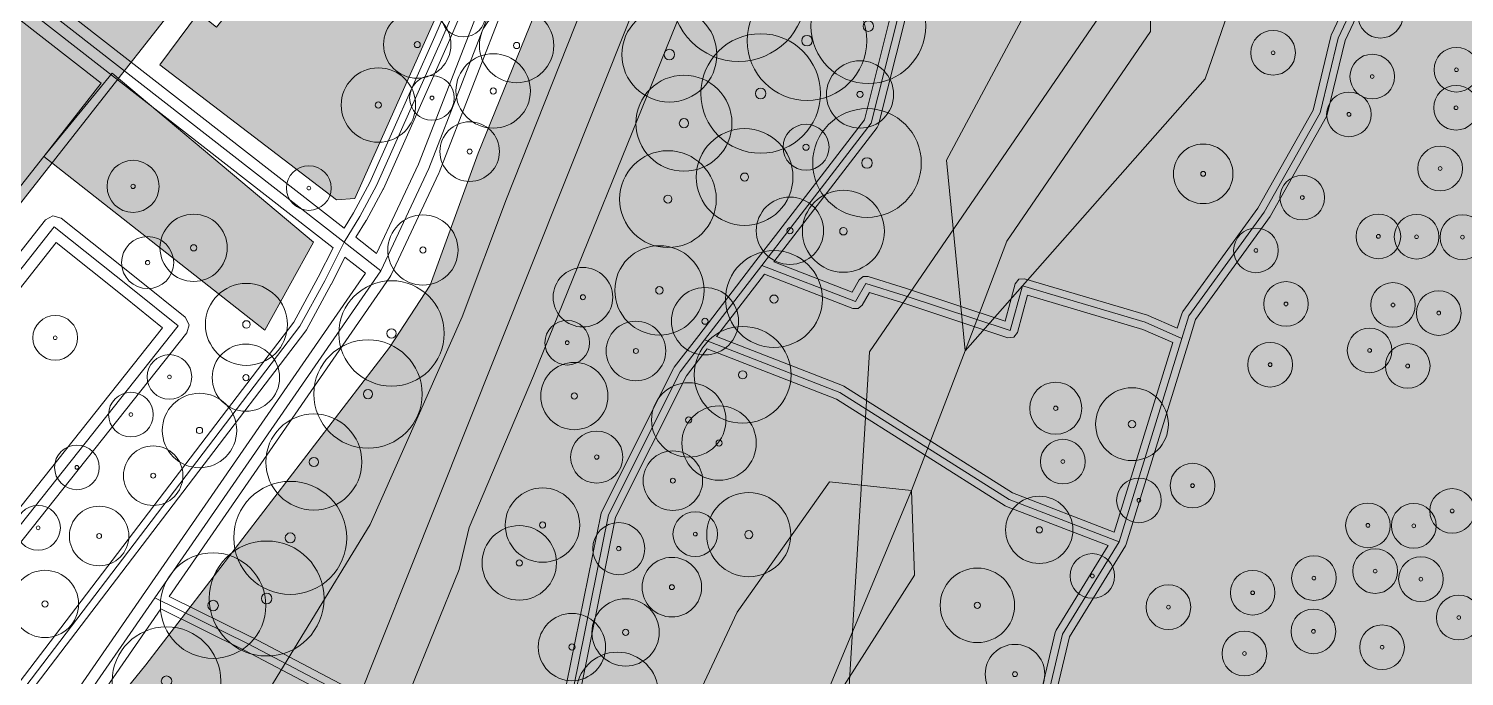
# Model space of a CAD drawing. Header units: metres. Extents: x -6 to 981, y -3 to 1020.
# Drawn here: x 130.5 to 323.4, y 775.9 to 862.9 of the extents above; entities that cross this region are included whole.
import ezdxf

# ---------------------------------------------------------------- set-up
doc = ezdxf.new("R2010")
doc.units = ezdxf.units.M
doc.header["$MEASUREMENT"] = 0
for name, color, linetype, lineweight, true_color in [('TPX_BUILDINGS', 7, 'CONTINUOUS', 0, 0x000000), ('TPX_BUILDINGS_HATCH', 7, 'CONTINUOUS', 0, 0xf0f0f0), ('TPX_BUILDINGS_SHADOWS_HATCH', 7, 'CONTINUOUS', 0, 0x000000), ('TPX_BUILDINGS_SHADOWS_OUTLINES', 7, 'CONTINUOUS', 0, 0x000000), ('TPX_CONTOUR_LINES_5M', 7, 'CONTINUOUS', 0, 0x969696), ('TPX_ROADS_AXES', 7, 'CONTINUOUS', 0, 0x323232), ('TPX_ROADS_CONTOURS', 7, 'CONTINUOUS', 0, 0x646464), ('TPX_VEGETATION_GREEN_SPACES', 7, 'CONTINUOUS', 0, 0x58ba48), ('TPX_VEGETATION_GREEN_SPACES_HATCH', 7, 'CONTINUOUS', 0, 0x58ba48), ('TPX_VEGETATION_TREES_INDIVIDUAL', 7, 'CONTINUOUS', 0, 0x136734), ('TPX_WATERWAYS', 7, 'CONTINUOUS', 0, 0x7aafdf), ('TPX_WATERWAYS_HATCH', 7, 'CONTINUOUS', 0, 0x7aafdf)]:
    doc.layers.add(name, color=color, linetype=linetype, lineweight=lineweight, true_color=true_color)

# ---------------------------------------------------------------- blocks, each defined once
blk = doc.blocks.new('TREETR008_CR090')
at = {"layer": 'TPX_VEGETATION_TREES_INDIVIDUAL'}
for radius in [9, 0.75]:
    blk.add_circle((0, 0, 0.0361), radius, dxfattribs=at)
blk = doc.blocks.new('TREETR007_CR064')
at = {"layer": 'TPX_VEGETATION_TREES_INDIVIDUAL'}
for radius in [6.37, 0.7083333333333334]:
    blk.add_circle((0, 0, 0.0361), radius, dxfattribs=at)
blk = doc.blocks.new('TREETR007_CR071')
at = {"layer": 'TPX_VEGETATION_TREES_INDIVIDUAL'}
for radius in [7.09, 0.7083333333333334]:
    blk.add_circle((0, 0, 0.0361), radius, dxfattribs=at)
blk = doc.blocks.new('TREETR006_CR071')
at = {"layer": 'TPX_VEGETATION_TREES_INDIVIDUAL'}
for radius in [7.08, 0.625]:
    blk.add_circle((0, 0, 0.0361), radius, dxfattribs=at)
blk = doc.blocks.new('TREETR007_CR077')
at = {"layer": 'TPX_VEGETATION_TREES_INDIVIDUAL'}
for radius in [7.72, 0.7083333333333334]:
    blk.add_circle((0, 0, 0.0361), radius, dxfattribs=at)
blk = doc.blocks.new('TREETR003_CR040')
at = {"layer": 'TPX_VEGETATION_TREES_INDIVIDUAL'}
for radius in [4, 0.3333333333333333]:
    blk.add_circle((0, 0, 0.0361), radius, dxfattribs=at)
blk = doc.blocks.new('TREETR007_CR076')
at = {"layer": 'TPX_VEGETATION_TREES_INDIVIDUAL'}
for radius in [7.59, 0.6666666666666666]:
    blk.add_circle((0, 0, 0.0361), radius, dxfattribs=at)
blk = doc.blocks.new('TREETR003_CR030')
at = {"layer": 'TPX_VEGETATION_TREES_INDIVIDUAL'}
for radius in [3, 0.25]:
    blk.add_circle((0, 0, 0.0361), radius, dxfattribs=at)
blk = doc.blocks.new('TREETR003_CR035')
at = {"layer": 'TPX_VEGETATION_TREES_INDIVIDUAL'}
for radius in [3.5, 0.2916666666666667]:
    blk.add_circle((0, 0, 0.0361), radius, dxfattribs=at)
blk = doc.blocks.new('TREETR005_CR065')
at = {"layer": 'TPX_VEGETATION_TREES_INDIVIDUAL'}
for radius in [6.5, 0.5416666666666666]:
    blk.add_circle((0, 0, 0.0361), radius, dxfattribs=at)
blk = doc.blocks.new('TREETR005_CR049')
at = {"layer": 'TPX_VEGETATION_TREES_INDIVIDUAL'}
for radius in [4.89, 0.5]:
    blk.add_circle((0, 0, 0.0361), radius, dxfattribs=at)
blk = doc.blocks.new('TREETR004_CR047')
at = {"layer": 'TPX_VEGETATION_TREES_INDIVIDUAL'}
for radius in [4.72, 0.4166666666666667]:
    blk.add_circle((0, 0, 0.0361), radius, dxfattribs=at)
blk = doc.blocks.new('TREETR005_CR060')
at = {"layer": 'TPX_VEGETATION_TREES_INDIVIDUAL'}
for radius in [6, 0.5]:
    blk.add_circle((0, 0, 0.0361), radius, dxfattribs=at)
blk = doc.blocks.new('TREETR005_CR057')
at = {"layer": 'TPX_VEGETATION_TREES_INDIVIDUAL'}
for radius in [5.65, 0.5416666666666666]:
    blk.add_circle((0, 0, 0.0361), radius, dxfattribs=at)
blk = doc.blocks.new('TREETR006_CR065')
at = {"layer": 'TPX_VEGETATION_TREES_INDIVIDUAL'}
for radius in [6.45, 0.625]:
    blk.add_circle((0, 0, 0.0361), radius, dxfattribs=at)
blk = doc.blocks.new('TREETR005_CR055')
at = {"layer": 'TPX_VEGETATION_TREES_INDIVIDUAL'}
for radius in [5.51, 0.5]:
    blk.add_circle((0, 0, 0.0361), radius, dxfattribs=at)
blk = doc.blocks.new('TREETR006_CR073')
at = {"layer": 'TPX_VEGETATION_TREES_INDIVIDUAL'}
for radius in [7.28, 0.625]:
    blk.add_circle((0, 0, 0.0361), radius, dxfattribs=at)
blk = doc.blocks.new('TREETR004_CR050')
at = {"layer": 'TPX_VEGETATION_TREES_INDIVIDUAL'}
for radius in [5, 0.4166666666666667]:
    blk.add_circle((0, 0, 0.0361), radius, dxfattribs=at)
blk = doc.blocks.new('TREETR004_CR031')
at = {"layer": 'TPX_VEGETATION_TREES_INDIVIDUAL'}
for radius in [3.09, 0.4166666666666667]:
    blk.add_circle((0, 0, 0.0361), radius, dxfattribs=at)
blk = doc.blocks.new('TREETR007_CR080')
at = {"layer": 'TPX_VEGETATION_TREES_INDIVIDUAL'}
for radius in [8.03, 0.7083333333333334]:
    blk.add_circle((0, 0, 0.0361), radius, dxfattribs=at)
blk = doc.blocks.new('TREETR004_CR045')
at = {"layer": 'TPX_VEGETATION_TREES_INDIVIDUAL'}
for radius in [4.52, 0.4166666666666667]:
    blk.add_circle((0, 0, 0.0361), radius, dxfattribs=at)
blk = doc.blocks.new('TREETR007_CR073')
at = {"layer": 'TPX_VEGETATION_TREES_INDIVIDUAL'}
for radius in [7.3, 0.7083333333333334]:
    blk.add_circle((0, 0, 0.0361), radius, dxfattribs=at)

msp = doc.modelspace()

# ---------------------------------------------------------------- hatches: boundary and pattern name
at = {"layer": 'TPX_BUILDINGS_HATCH'}
msp.add_hatch(color=256, dxfattribs=at).paths.add_polyline_path([(108.9378437512205, 879.93181744311), (80.92330307891825, 844.5324520180002), (105.66677517822245, 825.4075254509225), (112.37495369842509, 820.1890091011301), (132.4740700238035, 845.7442354271188), (140.21715588500956, 855.5901083061472), (108.9378437512205, 879.93181744311)])
at = {"layer": 'TPX_BUILDINGS_SHADOWS_HATCH'}
msp.add_hatch(color=256, dxfattribs=at).paths.add_polyline_path([(54.191092919616494, 923.2386392662302), (47.82713837554911, 916.8746847221628), (62.43083805969218, 905.4951128074899), (67.5864557736204, 912.0516590187326), (108.93785042694071, 879.9318250725046), (140.21716160705546, 855.590116889216), (132.47407860687235, 845.7442287513986), (112.37501091888407, 820.189066321589), (120.86023468902567, 828.6742900917307), (140.9593519680784, 854.2295164177194), (148.70243687561015, 864.0753902504221), (117.4231256954954, 888.4170984337106), (115.30180210998515, 886.2957748482004), (73.95042462280253, 918.4156145164743), (68.2092232220457, 912.6744140693918), (65.99932331970194, 914.3983711311594), (55.21542782714823, 922.8261417457834), (54.99865288665751, 922.6093668052927), (54.191092919616494, 923.2386392662302)])
at = {"layer": 'TPX_VEGETATION_GREEN_SPACES_HATCH'}
for points in [[(9.42964106798172e-08, 344.8978873617016), (9.42964106798172e-08, 326.1192256337963), (12.695615862729028, 361.21408857172355), (29.353947733761743, 401.178231371101), (54.945919131161645, 474.2421971685253), (58.92572889220901, 495.89544118708), (59.10964593780227, 498.09939969843253), (58.961109255673364, 501.570134294685), (59.30556402099319, 507.5300437337719), (61.820935343625024, 511.2744513875805), (65.53440961730666, 515.1736098653637), (70.18464193237014, 516.935630930122), (91.198584650876, 559.9282971746288), (95.93455324065872, 600.5169316655956), (88.26600179565139, 631.3377496129833), (89.78663930785842, 671.0483809835277), (79.4755393017549, 688.8597518331371), (78.04837903869338, 689.7712718374096), (76.5356036175508, 690.7390338308178), (75.19416532409377, 691.6053935415111), (74.37896737945266, 692.4445296651684), (71.03277883422561, 695.8794843084179), (67.28206548583694, 703.0425683385693), (66.10034952056594, 710.5689097768627), (67.20290670287795, 717.7186147100292), (69.98797044646926, 723.6329060918652), (75.46357736480422, 729.6100207692944), (80.21072397124954, 732.5016862279736), (86.0583029736299, 734.3519650823437), (88.3565083493013, 734.4296428090893), (93.24018106353469, 734.5933257467113), (99.70510778320022, 732.9462052709423), (106.54746541869827, 728.7350465185009), (108.25368795287795, 726.9784633046947), (109.31530580413528, 725.8820296651684), (112.19289312255569, 721.4983598119579), (113.81061372649856, 717.5036479360424), (126.56883058440872, 728.2324086553417), (128.14601430785842, 736.9625789052807), (151.92815694701858, 761.2521458989941), (157.3170157421846, 766.1771479970776), (158.68845186126418, 767.4386474019848), (176.33993921172805, 796.298330438789), (188.69781980407424, 824.1780282384716), (194.65095147979446, 840.026505602058), (263.3222008694429, 1013.1883307821117), (258.73867902648635, 1013.1883307821117), (190.8617106426973, 846.1701833135448), (184.43126020324416, 828.4641686803661), (178.96128854644485, 820.0706244832836), (146.19630727660842, 777.4344712621532), (120.55421457183547, 745.8694735891186), (111.80613908660598, 741.0321723348461), (103.86988077056594, 738.9913445836864), (70.55621824157424, 740.9296532995068), (60.84596261871047, 738.573380602058), (58.27288923156448, 734.7962762243114), (55.80250844848342, 727.759472978767), (53.03660592925735, 715.8706952459179), (46.89881811034866, 664.8986998922192), (43.19533738982864, 628.1684895879589), (40.4092083920259, 595.253462923225), (41.00256452453323, 565.3540736562572), (41.91524133575149, 537.8014356023632), (43.43110284698196, 481.3690511113964), (42.84765348327346, 467.4752589589916), (40.814090823056176, 458.08444417780265), (36.35549840820022, 442.39902604883537), (26.260764216305688, 416.00516713922843), (9.42964106798172e-08, 344.8978873617016)], [(167.72026009490946, 746.9905447592027), (167.1614527218626, 739.6361002554186), (168.20987362792948, 734.1726841558702), (168.81054539611796, 728.9352469076402), (171.2916740887449, 727.1268992056139), (174.62119431426981, 726.9397635092027), (177.43149990966776, 729.5064558614977), (179.97943253448466, 733.6606869329698), (183.85476441314677, 736.4831757177599), (195.06065030029276, 744.0679602255113), (208.38221878936747, 747.6754498113878), (225.65092225006083, 784.5415644277819), (238.07157177856425, 802.0127911199816), (249.09796852996806, 800.8762049307115), (249.4963097088621, 789.5112356771715), (239.06766552856425, 773.1292919744737), (250.89026112487772, 747.2122273077257), (254.6134104244993, 743.1530089010485), (260.4044966213987, 741.1134228338487), (270.5010818951414, 743.8319429983385), (283.68977684905985, 748.5602869619615), (301.7490019314573, 757.0770325292833), (427.7038406842039, 765.7683138479479), (420.48835415771464, 835.9882988561876), (421.0004257672117, 847.4775461782701), (422.2924122326658, 857.4408115972765), (425.0671867840574, 866.3036417593248), (429.8206724636839, 873.8728613485582), (520.0322193615721, 993.8698019613512), (526.3698935025022, 997.9435171713121), (505.14670796325663, 1013.1883301367052), (348.9887136929319, 1013.1883301367052), (350.38780445983866, 1009.7926001180895), (343.1261295788572, 1002.2031159033068), (349.4631714337156, 994.2172913183458), (354.2516645901487, 984.461779080797), (345.23947186401347, 981.998813115526), (343.4105820172117, 978.9460596670397), (344.65378804138163, 973.82440038817), (352.01512284210185, 965.8398460973985), (361.65331787994364, 952.7126516927965), (354.2212213986204, 954.3134655584581), (342.6608995907591, 953.6594509710558), (337.5430111401365, 956.0139822592027), (342.23707528045634, 963.3731369604357), (334.058908890991, 967.0316652883776), (321.18656868865946, 963.3199677099474), (322.66152615478495, 956.4115519155748), (327.67433686187724, 944.0934633840807), (323.7751078121946, 938.7661594976671), (330.66091484954813, 934.10027929442), (335.38579220703105, 917.7060265173204), (339.5889276974485, 900.8069100012071), (326.9261774533079, 893.0031818975694), (331.1378187649534, 903.9581875433214), (326.5927757733152, 911.1509604086168), (318.6511139385984, 913.521481954027), (311.5093063824461, 918.4447569479235), (305.28393406799296, 912.1200270284899), (304.6884436123655, 902.9259771932848), (288.5696157925413, 856.1506666769274), (263.98855824401835, 828.3548311819322), (256.2851290219114, 819.6390652288683), (253.79305405548075, 845.2560333837755), (284.6619877331541, 902.8630575765856), (299.8730720989988, 909.8775047888048), (302.28250451019267, 919.5640291799791), (294.1534027569578, 929.3405108083971), (303.40953106811503, 930.2825817693956), (309.9130825512693, 939.6638407339342), (305.8901371472166, 948.3923010458238), (299.21624226501444, 948.20135351317), (287.45379776885966, 953.4238810171373), (290.84085411956767, 958.2462172140367), (289.1688017361448, 971.5520233740099), (296.41587300231913, 977.6120142568834), (301.61969704559306, 985.2211975683458), (304.04133362701396, 996.1822723974474), (312.1105274670408, 1008.1200203527696), (315.430454682617, 1013.1883301367052), (277.4849447720335, 1013.1883301367052), (236.71494431426981, 911.0595907797106), (198.28054852416972, 816.2496380438097), (189.64208931854228, 795.8935551275499), (188.2860750668333, 790.2537035574205), (181.76551194122294, 774.1335749258287), (174.33975834777812, 759.4519800771959), (173.60857243469218, 758.0734924902208), (167.72026009490946, 746.9905447592027)], [(284.6619877331541, 902.8630570047535), (253.79305405548075, 845.2560337656178), (256.2851290219114, 819.6390656107105), (263.98855824401835, 828.3548315637745), (288.5696157925413, 856.1506661050953), (304.6884436123655, 902.9259766214527), (305.28393406799296, 912.1200264566578), (311.5093063824461, 918.4447563760914), (318.6511139385984, 913.5214823358692), (326.5927757733152, 911.1509607904591), (331.1378187649534, 903.9581879251637), (326.9261774533079, 893.0031813257374), (339.5889276974485, 900.8069094293751), (335.38579220703105, 917.7060259454884), (330.66091484954813, 934.1002796762623), (323.7751078121946, 938.7661598795094), (327.67433686187724, 944.0934628122486), (322.66152615478495, 956.4115522974171), (321.18656868865946, 963.3199680917896), (334.058908890991, 967.0316647165455), (342.23707528045634, 963.3731373422779), (337.5430111401365, 956.0139816873707), (342.6608995907591, 953.659451352898), (354.2212213986204, 954.3134659403004), (361.65331787994364, 952.7126511209644), (352.01512284210185, 965.8398455255665), (344.65378804138163, 973.824399816338), (343.4105820172117, 978.9460600488819), (345.23947186401347, 981.9988134973682), (354.2516645901487, 984.4617794626392), (349.4631714337156, 994.2172917001881), (343.1261295788572, 1002.203116285149), (350.38780445983866, 1009.7926004999317), (348.9887136929319, 1013.1883305185474), (315.430454682617, 1013.1883305185474), (312.1105274670408, 1008.1200207346119), (304.04133362701396, 996.1822718256153), (301.61969704559306, 985.2211979501881), (296.41587300231913, 977.6120146387257), (289.1688017361448, 971.5520237558521), (290.84085411956767, 958.2462166422047), (287.45379776885966, 953.4238813989796), (299.21624226501444, 948.2013538950123), (305.8901371472166, 948.3923014276661), (309.9130825512693, 939.6638411157764), (303.40953106811503, 930.2825821512379), (294.1534027569578, 929.340510236565), (302.28250451019267, 919.5640295618214), (299.8730720989988, 909.8775042169727), (284.6619877331541, 902.8630570047535)], [(153.28828282287577, 865.0301412651315), (148.06143326690653, 858.030868918635), (171.8094200604246, 839.9021362373605), (174.2714914791868, 840.1001838753), (185.1202864163206, 864.3477109977975), (185.24578518798808, 865.4549116203561), (175.78041596343974, 872.6395572731271), (169.23635144165019, 879.9956811973825), (155.69184536865214, 863.1227764198557), (153.28828282287577, 865.0301412651315)], [(141.66600842407206, 856.9395345756784), (132.4740700238035, 845.7442354271188), (162.1932329647825, 822.4040597984567), (168.72027249267558, 834.2124198982492), (141.66600842407206, 856.9395345756784)]]:
    msp.add_hatch(color=256, dxfattribs=at).paths.add_polyline_path(points)
at = {"layer": 'TPX_WATERWAYS_HATCH'}
msp.add_hatch(color=256, dxfattribs=at).paths.add_polyline_path([(176.33993859222392, 796.2983308187686), (158.68845124176005, 767.4386468282901), (170.2721590512083, 761.5304894796573), (174.3397573941038, 759.4519811025821), (181.76551194122294, 774.1335740438662), (188.2860750668333, 790.2537045828067), (189.64208931854228, 795.8935551992618), (198.28054947784403, 816.2496381155215), (236.71494431426981, 911.0595918050967), (277.48494286468485, 1013.188330208417), (263.32220024993876, 1013.188330208417), (194.65095086029032, 840.0265050283633), (188.69782013824442, 824.1780286184512), (176.33993859222392, 796.2983308187686)])
h = msp.add_hatch(color=256, dxfattribs=at)
h.paths.add_polyline_path([(59.30556340148905, 507.53004303667694), (58.96110863616923, 501.57013455126435), (59.10964627197245, 498.0993999550119), (72.7424501889036, 492.21579495165497), (76.02267022064188, 499.8433593818918), (80.22952599456767, 503.2833370277658), (85.22286457946757, 504.8868917534128), (90.56565613677958, 503.0067018577829), (93.85554737976054, 499.68313828203827), (95.80511898925761, 494.3551534721628), (97.16111702850321, 489.0217861244455), (100.3326363079832, 485.3335880348459), (109.94485802581767, 476.4627050468698), (119.71823830535868, 469.41915074083954), (130.4470276348875, 461.18043938372284), (141.98246045043925, 457.19026890490204), (150.22585530212382, 457.2995590278879), (158.90319676330546, 461.72746697161347), (175.82285637786845, 469.146552474238), (203.62957329681376, 477.83561936113983), (229.0729174130247, 480.6617998192087), (242.5386566632078, 492.2817215034738), (244.70688576629618, 503.75507775042206), (243.6992372982786, 531.4415973732248), (239.23287815978983, 541.8591016838327), (234.33355374267558, 552.0479969093576), (215.27768273284892, 550.4462741920725), (196.15192456176737, 563.5094474861398), (191.12641758850077, 604.4356350013986), (204.75732083251933, 622.3053239891306), (222.6497520916746, 625.3812793800607), (223.26094956329325, 635.206963927485), (226.4576372616575, 684.0347704002634), (247.40629048278788, 705.347950370051), (274.3568186276243, 730.6382068702951), (283.9667992108152, 738.5154861519113), (283.68977684905985, 748.5602869102731), (270.5010818951414, 743.8319429466501), (260.4044966213987, 741.1134227821603), (254.6134104244993, 743.15300884936), (250.89026112487772, 747.2122272560373), (239.06766552856425, 773.1292919227853), (249.4963097088621, 789.5112356254831), (249.09796852996806, 800.8762048790231), (238.07157177856425, 802.0127910682932), (225.65092225006083, 784.5415643760934), (208.38221878936747, 747.6754497596994), (195.06065030029276, 744.0679601738229), (183.85476441314677, 736.4831766197458), (179.97943253448466, 733.6606868812814), (177.43149990966776, 729.5064558098093), (174.62119431426981, 726.9397634575143), (171.2916740887449, 727.1268991539255), (168.81054539611796, 728.9352468559518), (168.20987362792948, 734.1726841041818), (167.1614527218626, 739.6361002037302), (167.72026009490946, 746.9905456611887), (173.60857243469218, 758.0734924385324), (157.31701607635478, 766.1771482536569), (151.92815728118876, 761.2521452018991), (128.1460146420286, 736.96257916186), (126.5688309185789, 728.2324089119211), (113.81061310699442, 717.5036481926218), (114.85250897338847, 710.3665966102853), (113.89899010589579, 703.7807439872995), (111.17935318878153, 697.6995519706979), (106.39697308471659, 692.136955649592), (100.21402115753153, 688.2615055153146), (95.52824063232401, 686.7769159385934), (90.78461213043192, 686.2461122581735), (84.9321417324827, 686.8787054130808), (79.47553963592509, 688.8597520897165), (89.7866396420286, 671.0483812401071), (88.26600212982157, 631.3377498695627), (95.9345535748289, 600.516931922175), (91.19858498504618, 559.9282974312082), (70.18464226654032, 516.9356311867014), (65.53440995147685, 515.1736091682687), (61.82093472412089, 511.27445164415985), (59.30556340148905, 507.53004303667694)])
h.paths.add_polyline_path([(125.30421109130839, 471.9259256431833), (125.57216496398905, 478.8952182838693), (130.08511013915995, 483.30767098162323), (136.93384880950907, 486.72230377886444), (145.87821240356425, 486.06005993578583), (153.82941479614237, 483.65607777331024), (160.40659661224345, 479.7246097633615), (161.7267899029539, 475.64409199450165), (160.70979447296122, 470.42218437884003), (158.15116352966288, 467.1547836372629), (153.06156296661356, 464.4991344520822), (148.17286724975565, 461.8304742882028), (141.166086625366, 461.89774265978485), (133.57540841033915, 461.9706214973703), (127.78877682617167, 466.48197022173554), (125.30421109130839, 471.9259256431833)], flags=16)
h.paths.add_polyline_path([(135.69715733459452, 611.1636947700754), (137.5585426800535, 622.573476226069), (145.48366494110087, 637.4054302284494), (154.03102059295634, 645.2595495292917), (161.59296936920146, 648.1907323906198), (166.38818879058817, 647.1138853142038), (172.20270008972147, 640.5295690605417), (176.295218896179, 630.0712827751413), (176.6539482586668, 626.5541967460886), (179.2310270779417, 619.7792781898752), (179.9380697720335, 615.6492265770212), (179.01999421051005, 603.7759393760934), (169.18156857421855, 592.0658611366525), (166.19191117217997, 589.7669080803171), (161.27030987670878, 588.650326163508), (152.2487225048826, 592.2284063408151), (145.20972104003886, 597.9045118400827), (138.19095082214335, 606.683963210322), (135.69715733459452, 611.1636947700754)], flags=16)

# ---------------------------------------------------------------- linework, layer by layer
at = {"layer": 'TPX_BUILDINGS', "elevation": 0.042100000000000005}
msp.add_lwpolyline([(108.9378437512205, 879.93181744311), (80.92330307891825, 844.5324520180002), (105.66677517822245, 825.4075254509225), (112.37495369842509, 820.1890091011301), (132.4740700238035, 845.7442354271188), (140.21715588500956, 855.5901083061472)], close=True, dxfattribs=at)
at = {"layer": 'TPX_BUILDINGS_SHADOWS_OUTLINES', "elevation": 0.0391}
msp.add_lwpolyline([(54.191092919616494, 923.2386392662302), (47.82713837554911, 916.8746847221628), (62.43083805969218, 905.4951128074899), (67.5864557736204, 912.0516590187326), (108.93785042694071, 879.9318250725046), (140.21716160705546, 855.590116889216), (132.47407860687235, 845.7442287513986), (112.37501091888407, 820.189066321589), (120.86023468902567, 828.6742900917307), (140.9593519680784, 854.2295164177194), (148.70243687561015, 864.0753902504221), (117.4231256954954, 888.4170984337106), (115.30180210998515, 886.2957748482004), (73.95042462280253, 918.4156145164743), (68.2092232220457, 912.6744140693918), (65.99932331970194, 914.3983711311594), (55.21542782714823, 922.8261417457834), (54.99865288665751, 922.6093668052927)], close=True, dxfattribs=at)
at = {"layer": 'TPX_CONTOUR_LINES_5M', "elevation": 0.04810000000000001}
msp.add_lwpolyline([(566.9405432039057, 1013.1883304733783), (566.9405432039057, 998.2885020840913), (487.238728951721, 908.6947627495974), (408.2270431757788, 870.5887215514667), (355.55258599179797, 926.1725074625574), (329.21535739983665, 923.8534817094915), (302.8781288078171, 985.0136294728145), (276.5409002158558, 983.3983614896424), (253.07507711881772, 938.6891885269433), (302.8781288078171, 916.1960745365359), (329.21535739983665, 871.569976316765), (276.5409002158558, 867.8063736963086), (243.45395523117622, 819.4905614121817), (239.8262960606371, 759.8912478550337), (223.86644303187495, 749.0578157301061), (144.85475725593278, 746.0794981317595), (60.54923419741681, 700.2919342978857), (53.49550019594608, 670.4922775193118), (105.15997637057444, 581.0933071831241)], dxfattribs=at)
at = {"layer": 'TPX_ROADS_AXES', "elevation": 0.030099999999999995}
for points in [[(247.34370989585295, 1013.1883300323971), (242.05814642691985, 1000.046505310107), (235.1937341191806, 982.987501480151), (230.40719122672454, 970.985060073901), (219.8042716481723, 944.4074815292843), (202.0414485433139, 899.9202912827022), (196.3229722478427, 885.576989509631), (189.4886273839511, 869.6704638977535), (185.97333616996184, 861.468754150439), (177.2171544530429, 841.8121045609005), (174.95639796042815, 837.6551183243282), (172.84602446341887, 834.2060683746822), (170.2501430013217, 829.043650962878), (166.91765398764983, 822.9350770493038), (121.5950202443637, 763.5385402222164), (115.09791369223967, 755.8531859894283), (109.42103190207854, 751.8398622055538), (94.08731932425871, 748.0412267227657), (86.23883909964934, 749.1585248489864), (54.928813884500414, 751.3990720291622), (47.76987452292815, 755.5357182999142), (-4.98257577419281e-08, 793.0365642090328)], [(53.38498635223368, 744.1538527221419), (94.40431160858134, 743.1722834319808), (101.44163746765116, 742.3177168578841), (119.30735726287821, 750.6032545776106), (137.16153378417948, 771.6466744155623), (147.4124016278074, 786.4452126235701), (177.76792569091776, 830.3791620940901), (184.22719998290995, 844.1057226867415), (193.29636807373026, 867.4503615112044), (247.20481438568095, 997.7027352065779), (253.44705815246562, 1013.1883309097029)], [(176.2067532055662, 740.5357559043914), (190.01087422302226, 756.5194728691131), (192.48275513580302, 763.7225501853973), (203.66063542297343, 774.377892287448), (208.35390324523905, 797.5982749778777), (217.99598164489726, 816.8030851203948), (221.2917541973875, 821.0831582862884), (228.98861451080302, 831.106880934909), (231.58659787109355, 834.4958436805755), (243.6840891354368, 850.2188966590911), (247.29630989959696, 864.5380885917693), (255.4071230404661, 879.8006131965667), (259.0287804119871, 895.1061990577728), (257.55405278137187, 905.0294835884124), (256.2323746197508, 913.9426515419036), (253.89086098602274, 929.3054340202361), (259.97275872161845, 941.6279819328338), (265.10192627838114, 957.4178932029754), (271.6671728604124, 968.239464553073), (278.7492689602659, 980.0536477882415), (288.8128027432249, 992.3269441444427), (291.9177479260252, 1004.6669700462371), (295.25021405151347, 1013.188330443576)], [(177.76792569091776, 830.3791622230783), (172.84602494171122, 834.2060674736276), (1.4204697125242092, 967.7754310676828)], [(326.83058113983134, 882.0308924126439), (321.6355032437132, 879.3318453240208), (310.63937420776347, 870.6365204262547), (306.4080061428831, 861.6214189934544), (303.9953798764036, 851.6024027275853), (296.4773058407591, 838.2517004418187), (286.36888356140116, 824.3051348137669), (285.44012494018534, 821.2880955147557), (276.98396058013896, 793.9694185662083), (269.3792385571287, 781.5727930474095), (267.6731590740965, 774.3623562264256)], [(76.41412014892558, 761.7889780113474), (83.02782864501933, 770.6480993339792), (106.46112008026103, 801.4694255897775), (133.88605446746806, 836.2759794304147), (144.41218895843485, 827.9062027046457), (150.54873700073222, 822.9703001091257), (97.6127123348997, 756.2871488640085), (92.12999768188456, 749.5674604484811)], [(285.44012494018534, 821.2880949089304), (280.50224156311015, 823.452496916987), (263.98855824401835, 828.3548311302438), (262.35139126708964, 822.3408111641183), (248.11430783203105, 827.0661605903879), (242.95086045196513, 828.6674560615793), (241.58742279937724, 826.242044837214), (228.98861451080302, 831.1068815300241)], [(221.2917541973875, 821.0831579277292), (239.45029683044413, 814.0146726677194), (262.220059823303, 799.6641115257517), (276.98396058013896, 793.9694189140573)], [(192.48275513580302, 763.7225498268381), (185.42917008331278, 766.8716119835153), (159.97006554534892, 780.2838424751535), (147.4124016278074, 786.4452127525583)]]:
    msp.add_lwpolyline(points, dxfattribs=at)
at = {"layer": 'TPX_ROADS_CONTOURS', "elevation": 0.027099999999999996}
for points in [[(82.46189905802021, 1007.2957708202302), (143.7516415278078, 959.1343108974397), (158.04017855325947, 948.0018426738679), (157.5510275522829, 940.4267141185701), (157.5493586222292, 940.3909017406404), (157.08856321970234, 924.3012811504304), (157.1019947687746, 924.1068498454988), (158.44220759073505, 916.1356326900423), (158.45786310831318, 916.0603486858308), (161.58222319284687, 903.483206924051), (161.67072130838642, 903.2530538402498), (167.15303923288593, 892.9920112453401), (167.222089068091, 892.8809243999422), (176.84758402506122, 879.4433290325105), (176.97278906503925, 879.2997075878084), (186.4401705423952, 870.3305112682283), (186.6216194788576, 870.1941024623811), (188.22228933969745, 869.2543317638338), (185.05698801676044, 861.8691999278963), (176.3197739283205, 842.2551328502595), (174.09009291330585, 838.1552860103548), (172.84004809061298, 836.1122981868684), (3.5465414682985283, 968.0204364620149)], [(1.6830923716188408, 965.6692306362092), (171.35478808084736, 833.466418441385), (169.36425711313495, 829.5078574977815), (166.07635142008075, 823.4810067974031), (120.81519629160175, 764.1650392375886)], [(330.4244415918947, 757.0714284740388), (321.2219717661501, 757.4134189449251), (321.0079176584841, 757.3983346782625), (298.62376715341816, 753.374736007303), (292.88413073221454, 758.9500705562532), (292.7384922663332, 759.0671932063997), (284.7860653559328, 764.3196908794343), (284.54809500375995, 764.4349700771272), (270.9335787455202, 768.9242517314851), (268.719291941321, 774.4406349025667), (270.31545664469013, 781.1865379177034), (277.8363535563112, 793.4465171657503), (277.93924261728534, 793.6737233959138), (286.3958647410036, 820.9938833080232), (287.2758524576784, 823.8524944148958), (297.286994234717, 837.6648418270051), (297.34864927927265, 837.7610284648836), (304.8667233149172, 851.1117307506502), (304.9675886789919, 851.3682910762727), (307.3564255396486, 861.288515266031), (311.4444897333742, 869.9983016811311), (322.1810562769533, 878.4883748851717), (327.2628643671633, 881.1285735927522)], [(309.7341282526613, 871.0614110790193), (305.50276018778095, 862.046309646219), (305.43579603830585, 861.8555318675935), (303.05575014749775, 851.9718143306673), (295.63403727213154, 838.7922307811677), (285.5591938654543, 824.891994651407), (285.41314341226825, 824.599348243326), (284.8143618265749, 822.6542302928865), (280.9036944071413, 824.3683759532869), (280.78683020273456, 824.4111463390291), (264.27314688364277, 829.3134815059602), (263.5019371668459, 829.2284452281892), (263.0236704508425, 828.6174985729158), (261.66393973032245, 823.6226207576692), (248.42931391397724, 828.0152503810823), (243.24706484476337, 829.6225816570222), (242.5808880488039, 829.5964996181428), (242.07915331522236, 829.1574842296541), (241.13997294107685, 827.4867822490633), (230.59492422739277, 831.5585901103914), (232.37968374887714, 833.886735137552), (244.47664381662617, 849.6090967021883), (244.6537125269533, 849.9742957912385), (248.2362711588503, 864.1759034954011)], [(185.8665096918703, 767.7714950405061), (160.43615748087177, 781.1685792766511), (160.4105484644533, 781.1816036067903), (149.34879519144306, 786.6090108714998), (179.00200583139667, 829.5264922939241), (179.1251642862917, 829.7404901348054), (185.58443857828388, 843.4670507274568), (185.62539412180195, 843.562537368387), (194.688623682654, 866.8918887935579)], [(246.3266852060915, 864.7826902233064), (242.7651560465456, 850.6644460521638), (230.79404284158954, 835.1056444011629), (228.1952383677126, 831.7156144939363), (220.49909331003437, 821.6928226314485), (217.2036621729494, 817.4131929241121), (217.10229326883564, 817.2517759166658), (207.46021486917743, 798.0469657741487), (207.3737232843996, 797.796387847513), (202.74281431833515, 774.8845321498811)], [(98.78753496805439, 755.3545238338411), (151.7235596338869, 822.037674125284), (152.03946901956806, 823.1367837749422), (151.48887278238544, 824.139122184366), (145.34574915567646, 829.0802833400667), (134.81961466470966, 837.4500600658357), (133.71267439523945, 837.7659265361726), (132.70784212747822, 837.2043210826814), (106.1933148066164, 803.5532190166414), (70.36887194315204, 830.6645824275911), (69.25798250833759, 830.9543172679842), (68.26759268442402, 830.3736736141145), (67.97785879770527, 829.2627841793001), (68.5585024515749, 828.2723943553865), (104.35717131296406, 801.1805373989046), (81.83375479379902, 771.5559474788606)], [(204.64081408182392, 774.1797801814973), (209.3075897852541, 797.2690908275545), (218.8467104593874, 816.2688342891634), (221.62705542246113, 819.8795444332063), (238.9982111612917, 813.117562469095), (261.6868727366091, 798.8181144557893), (261.8601849238039, 798.7311107479036), (275.5035755793215, 793.468618568033), (268.5268452326418, 782.0956947170198), (268.4061072031618, 781.8030483089387), (266.7000277201296, 774.5926114879549)], [(138.39459826151142, 770.7925378642976), (148.19840361276874, 784.9456807933748), (159.5166847864748, 779.3924094997346), (184.96307684580097, 765.9868757091463)]]:
    msp.add_lwpolyline(points, dxfattribs=at)
for points in [[(174.42822958627949, 834.8759223781526), (175.80939032236347, 837.1331970058382), (175.8348868052126, 837.1773568950593), (178.09564329782734, 841.3343431316316), (178.13062216440449, 841.4051944576204), (186.88680388132343, 861.061844047159), (189.96214129129658, 868.2368213497102), (191.61768557230243, 867.2715560756624), (182.84782816568622, 844.6973611675203), (177.20881868997822, 832.7139427028596)], [(78.49595953623066, 762.0702058635652), (84.22587801615009, 769.7454816661775), (107.64734770456562, 800.5512601695955), (134.13179423013935, 834.1641866527498), (143.4753315607668, 826.7347442470491), (148.44724585214863, 822.7356092296541), (96.44413496652851, 757.2276431880891), (91.89411284128437, 751.6510764919221)], [(96.94405104318867, 747.7186986766756), (109.66149355570087, 750.8692037425935), (109.99830176035175, 751.0233089290559), (115.67518355051288, 755.0366327129304), (115.86158777872333, 755.2075855098665), (122.35869433084736, 762.8929397426546), (122.39001204172382, 762.9319202266634), (167.71264578500995, 822.3284570537508), (167.7955162684084, 822.4561654888093), (171.12800528208027, 828.5647394023836), (171.14355208078632, 828.5944072566926), (172.96383787790546, 832.2144033275545), (175.72785307565937, 830.0653106532991), (146.17874552408466, 787.2984973751009), (135.9702627817751, 772.5611488185823), (118.37699629465351, 751.8252441249788), (101.64072062174091, 744.0635072551668)], [(222.89679171243915, 821.5314666591585), (229.32619883219013, 829.9045669399202), (241.2272093454958, 825.3091756664217), (241.92570330301533, 825.3009998165071), (242.45912958780536, 825.7520181499422), (243.42654730478534, 827.4729520641267), (247.8086712519289, 826.1139613948762), (262.0363838831545, 821.3917228542268), (262.8240215937258, 821.4595510326326), (263.31627775827656, 822.0781452022493), (264.68472124735126, 827.1050311885774), (280.1578867594362, 822.5115892253816), (284.22078348795185, 820.7307168804109), (276.3451807657839, 795.2876188121736), (262.67082811990986, 800.5620529018342), (239.98348356882343, 814.8606712184846), (239.81304670969257, 814.9465600810945)]]:
    msp.add_lwpolyline(points, close=True, dxfattribs=at)
at = {"layer": 'TPX_VEGETATION_GREEN_SPACES', "elevation": 0.0031}
for points in [[(158.68845186126418, 767.4386474019848), (176.33993921172805, 796.298330438789), (188.69781980407424, 824.1780282384716), (194.65095147979446, 840.026505602058), (263.3222008694429, 1013.1883307821117), (258.73867902648635, 1013.1883307821117), (190.8617106426973, 846.1701833135448), (184.43126020324416, 828.4641686803661), (178.96128854644485, 820.0706244832836), (146.19630727660842, 777.4344712621532), (120.55421457183547, 745.8694735891186)], [(236.71494431426981, 911.0595907797106), (198.28054852416972, 816.2496380438097), (189.64208931854228, 795.8935551275499), (188.2860750668333, 790.2537035574205), (181.76551194122294, 774.1335749258287)], [(284.6619877331541, 902.8630570047535), (253.79305405548075, 845.2560337656178), (256.2851290219114, 819.6390656107105), (263.98855824401835, 828.3548315637745), (288.5696157925413, 856.1506661050953), (304.6884436123655, 902.9259766214527)], [(304.6884436123655, 902.9259771932848), (288.5696157925413, 856.1506666769274), (263.98855824401835, 828.3548311819322), (256.2851290219114, 819.6390652288683), (253.79305405548075, 845.2560333837755), (284.6619877331541, 902.8630575765856)], [(208.38221878936747, 747.6754498113878), (225.65092225006083, 784.5415644277819), (238.07157177856425, 802.0127911199816), (249.09796852996806, 800.8762049307115), (249.4963097088621, 789.5112356771715), (239.06766552856425, 773.1292919744737)]]:
    msp.add_lwpolyline(points, dxfattribs=at)
for points in [[(153.28828282287577, 865.0301412651315), (148.06143326690653, 858.030868918635), (171.8094200604246, 839.9021362373605), (174.2714914791868, 840.1001838753), (185.1202864163206, 864.3477109977975), (185.24578518798808, 865.4549116203561), (175.78041596343974, 872.6395572731271), (169.23635144165019, 879.9956811973825), (155.69184536865214, 863.1227764198557)], [(141.66600842407206, 856.9395345756784), (132.4740700238035, 845.7442354271188), (162.1932329647825, 822.4040597984567), (168.72027249267558, 834.2124198982492)]]:
    msp.add_lwpolyline(points, close=True, dxfattribs=at)
at = {"layer": 'TPX_WATERWAYS', "elevation": 0.0060999999999999995}
msp.add_lwpolyline([(176.33993859222392, 796.2983308187686), (158.68845124176005, 767.4386468282901), (170.2721590512083, 761.5304894796573), (174.3397573941038, 759.4519811025821), (181.76551194122294, 774.1335740438662), (188.2860750668333, 790.2537045828067), (189.64208931854228, 795.8935551992618), (198.28054947784403, 816.2496381155215), (236.71494431426981, 911.0595918050967), (277.48494286468485, 1013.188330208417), (263.32220024993876, 1013.188330208417), (194.65095086029032, 840.0265050283633), (188.69782013824442, 824.1780286184512)], close=True, dxfattribs=at)
at = {"layer": 'TPX_WATERWAYS'}
for points, elevation in [([(270.71992249420146, 1013.1883303839713), (242.34460778167704, 942.096342774108), (189.2224363796995, 809.0210978705436), (170.2721590512083, 761.5304896552116)], 0.0091), ([(271.2774891369627, 913.6320947716013), (276.31308407714823, 908.684653670527), (281.1149925701902, 877.3705085823312), (281.19294400146464, 862.5393060753122), (261.9210228436277, 834.360045821406), (256.2851290219114, 819.6390651771799), (249.09796852996806, 800.8762048790231), (222.398508500366, 736.8891958305612)], 0.0091), ([(239.06766552856425, 773.1292919227853), (249.4963097088621, 789.5112356254831), (249.09796852996806, 800.8762048790231), (238.07157177856425, 802.0127910682932), (225.65092225006083, 784.5415643760934), (208.38221878936747, 747.6754497596994)], 0.0060999999999999995)]:
    msp.add_lwpolyline(points, dxfattribs=dict(at, elevation=elevation))

# ---------------------------------------------------------------- block references
at = {"layer": 'TPX_VEGETATION_TREES_INDIVIDUAL'}
for name, p in [('TREETR008_CR090', (225.8702464721282, 867.5034480812028, 0.0361)), ('TREETR007_CR077', (243.28895477077458, 863.2485638642684, 0.0361)), ('TREETR007_CR080', (235.0538551672944, 861.2836734545417, 0.0361)), ('TREETR003_CR030', (188.87111532641575, 864.7926574479789, 0.0361)), ('TREETR003_CR030', (312.11330031749094, 864.6324668624438, 0.0361)), ('TREETR004_CR045', (182.6702631379012, 860.7643927494064, 0.0361)), ('TREETR004_CR050', (196.02044507913524, 860.6362622827291, 0.0361)), ('TREETR007_CR064', (216.54938117042184, 859.4173197862692, 0.0361)), ('TREETR003_CR030', (297.68720562558156, 859.6610449561849, 0.0361)), ('TREETR007_CR080', (228.8236085284152, 854.1898267073557, 0.0361)), ('TREETR004_CR050', (192.8807917132508, 854.5347206699662, 0.0361)), ('TREETR004_CR045', (242.17379708902445, 854.0617539309897, 0.0361)), ('TREETR003_CR030', (311.00799772061873, 856.4675044170581, 0.0361)), ('TREETR003_CR030', (322.31410107726697, 857.3810717719607, 0.0361)), ('TREETR004_CR050', (177.45710973115638, 852.6388655384071, 0.0361)), ('TREETR003_CR030', (184.6554826227948, 853.5917186965235, 0.0361)), ('TREETR006_CR065', (218.51501421956345, 850.2009479813278, 0.0361)), ('TREETR003_CR030', (322.265127621009, 852.2718148808926, 0.0361)), ('TREETR003_CR030', (307.87820592994103, 851.3877809429541, 0.0361)), ('TREETR007_CR073', (243.1125146871782, 844.8552340604365, 0.0361)), ('TREETR003_CR040', (189.72152025840478, 846.3894715677015, 0.0361)), ('TREETR005_CR065', (226.66189171781298, 842.9691573353484, 0.0361)), ('TREETR004_CR031', (234.9166130264639, 846.9777500792406, 0.0361)), ('TREETR003_CR040', (288.28800689510535, 843.4000328662805, 0.0361)), ('TREETR003_CR030', (320.13289354456356, 844.1166858803481, 0.0361)), ('TREETR003_CR035', (144.48716909461655, 841.7139717522077, 0.0361)), ('TREETR005_CR065', (216.36309064546367, 840.0021292273887, 0.0361)), ('TREETR003_CR030', (168.10676581825828, 841.4872077321634, 0.0361)), ('TREETR003_CR030', (301.60881699767197, 840.2064764979295, 0.0361)), ('TREETR005_CR055', (239.94347685412504, 835.6881108311936, 0.0361)), ('TREETR004_CR045', (232.7549014602555, 835.7570721884258, 0.0361)), ('TREETR004_CR045', (152.62419460189994, 833.460263830144, 0.0361)), ('TREETR004_CR047', (183.4323871358065, 833.1645190301351, 0.0361)), ('TREETR003_CR030', (311.82922613050323, 834.9987624040805, 0.0361)), ('TREETR003_CR030', (316.96392218291294, 834.9495416786522, 0.0361)), ('TREETR003_CR030', (323.12555738916853, 834.8904800536111, 0.0361)), ('TREETR003_CR030', (295.3786040710984, 833.1125784562901, 0.0361)), ('TREETR003_CR035', (146.442933125305, 831.4757155347615, 0.0361)), ('TREETR005_CR060', (215.21849363227375, 827.7497392497025, 0.0361)), ('TREETR005_CR065', (230.61279249511426, 826.5800917013548, 0.0361)), ('TREETR003_CR040', (204.93928613420576, 826.8264261507429, 0.0361)), ('TREETR005_CR055', (159.71467188210227, 823.1727057592943, 0.0361)), ('TREETR006_CR071', (179.2167374624405, 821.9635490495712, 0.0361)), ('TREETR004_CR045', (221.34091762942262, 823.6032016966492, 0.0361)), ('TREETR003_CR030', (299.41778419795446, 825.9202186036855, 0.0361)), ('TREETR003_CR030', (313.7949456588831, 825.7823904580437, 0.0361)), ('TREETR003_CR030', (319.94679134583566, 824.7014729757793, 0.0361)), ('TREETR003_CR030', (134.02152764279163, 821.3754998994991, 0.0361)), ('TREETR003_CR030', (202.82656962110195, 820.7150078634731, 0.0361)), ('TREETR003_CR040', (212.05923224630533, 819.6044637630694, 0.0361)), ('TREETR005_CR065', (226.40699417021824, 816.400953384582, 0.0361)), ('TREETR003_CR030', (310.65535109187476, 819.68079682393, 0.0361)), ('TREETR004_CR045', (159.64600120251998, 816.0197198987007, 0.0361)), ('TREETR006_CR073', (176.0574468022678, 813.8182787490077, 0.0361)), ('TREETR003_CR030', (297.28552808309905, 817.7650734796189, 0.0361)), ('TREETR003_CR030', (315.77046406047884, 817.5878661111929, 0.0361)), ('TREETR003_CR030', (149.3765868220944, 816.11831399519, 0.0361)), ('TREETR004_CR045', (203.78486929717474, 813.5521664265543, 0.0361)), ('TREETR004_CR050', (219.15957913995953, 810.338790145237, 0.0361)), ('TREETR003_CR035', (268.4723838294158, 811.9096610802226, 0.0361)), ('TREETR005_CR049', (278.72220167698106, 809.7674698703922, 0.0361)), ('TREETR003_CR030', (144.19282179087168, 811.0583360940218, 0.0361)), ('TREETR004_CR050', (153.4156778890756, 808.9258845159784, 0.0361)), ('TREETR004_CR050', (223.23793436819687, 807.2338101817295, 0.0361)), ('TREETR006_CR065', (168.78057279082714, 804.6905778939836, 0.0361)), ('TREETR003_CR035', (206.78724932239857, 805.3477551410906, 0.0361)), ('TREETR003_CR030', (136.9355425236281, 803.9743669712916, 0.0361)), ('TREETR003_CR040', (147.19515761570074, 802.853904589545, 0.0361)), ('TREETR003_CR030', (269.4307281340007, 804.746821327135, 0.0361)), ('TREETR003_CR040', (217.02725875447504, 802.1836468935944, 0.0361)), ('TREETR003_CR030', (286.85935187427094, 801.5138441310264, 0.0361)), ('TREETR003_CR030', (279.65115719719324, 799.5390601926483, 0.0361)), ('TREETR007_CR076', (165.60165055189282, 794.5015824446455, 0.0361)), ('TREETR004_CR050', (199.5103967495961, 796.2200270500034, 0.0361)), ('TREETR003_CR030', (321.7460116347065, 798.1135435895994, 0.0361)), ('TREETR003_CR030', (131.72232763952343, 795.8488171077333, 0.0361)), ('TREETR003_CR040', (139.92806313949404, 794.7480704686604, 0.0361)), ('TREETR005_CR057', (227.22805950662587, 794.9321193899959, 0.0361)), ('TREETR004_CR045', (266.2617024971405, 795.5796567755751, 0.0361)), ('TREETR003_CR030', (310.4300502490951, 796.1781126484275, 0.0361)), ('TREETR003_CR030', (316.59170783730224, 796.1190478741191, 0.0361)), ('TREETR003_CR030', (220.03945655439747, 795.0010885298252, 0.0361)), ('TREETR004_CR050', (196.38053442828823, 791.1403052774258, 0.0361)), ('TREETR003_CR035', (209.7504131034948, 793.0559094310738, 0.0361)), ('TREETR007_CR077', (162.44234208593844, 786.3562948293984, 0.0361)), ('TREETR003_CR030', (311.39821978873806, 790.0371248899028, 0.0361)), ('TREETR007_CR071', (155.24392176966649, 785.4034489346668, 0.0361)), ('TREETR003_CR040', (216.88999471528223, 787.8776447954588, 0.0361)), ('TREETR003_CR030', (273.3915090971859, 789.3795742699876, 0.0361)), ('TREETR003_CR030', (303.1728752126219, 789.0940249799751, 0.0361)), ('TREETR003_CR030', (317.55008591955993, 788.9562032106332, 0.0361)), ('TREETR004_CR045', (132.65114513994195, 785.6203764518723, 0.0361)), ('TREETR004_CR050', (257.9481510546757, 785.4398730504327, 0.0361)), ('TREETR003_CR030', (294.9377318381448, 787.1290734526701, 0.0361)), ('TREETR003_CR030', (283.6217530587455, 785.1936682271771, 0.0361)), ('TREETR004_CR045', (210.6694999646861, 781.8056171317585, 0.0361)), ('TREETR003_CR030', (322.63583155791275, 783.7976966332644, 0.0361)), ('TREETR004_CR045', (203.46127626416273, 779.830879800953, 0.0361)), ('TREETR003_CR030', (303.10430085950065, 781.9410192058422, 0.0361)), ('TREETR007_CR073', (148.9841454027919, 775.2440177295357, 0.0361)), ('TREETR003_CR030', (293.8324102908955, 778.9640535912476, 0.0361)), ('TREETR003_CR030', (312.3272087685764, 779.8087006206624, 0.0361)), ('TREETR003_CR040', (262.99467023281613, 776.1939005134627, 0.0361)), ('TREETR005_CR055', (209.56411354994634, 773.6405995679088, 0.0361))]:
    msp.add_blockref(name, p, dxfattribs=at)

doc.saveas('drawing.dxf')
